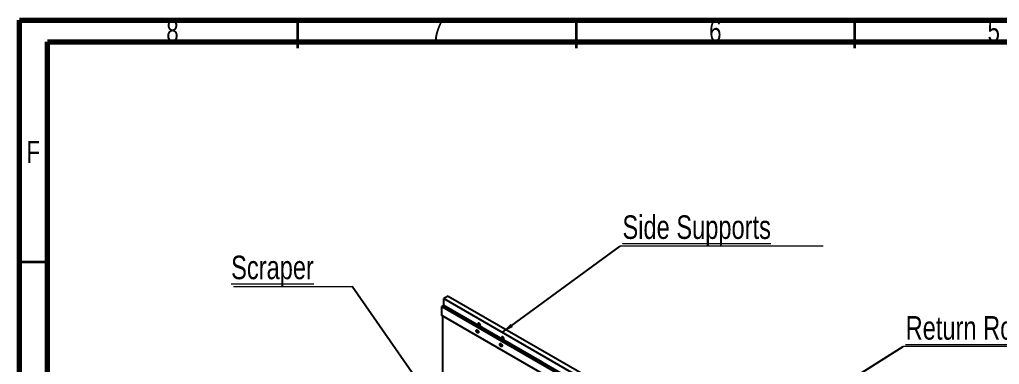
# Model space of a CAD drawing. Header units: millimetres. Extents: x 41 to 1868, y -696 to 319.
# Drawn here: x 42.9 to 218.9, y 257.3 to 319.3 of the extents above; entities that cross this region are included whole.
import ezdxf

# ---------------------------------------------------------------- set-up
doc = ezdxf.new("R2010")
doc.units = ezdxf.units.MM
doc.styles.add('SLDTEXTSTYLE0', font='TXT', dxfattribs={"width": 0.75})
doc.dimstyles.new('SLDDIMSTYLE0', dxfattribs={"dimtxt": 2.5, "dimasz": 2.116667, "dimexe": 0, "dimexo": 0.625, "dimgap": 0, "dimtad": 1, "dimdec": 0, "dimrnd": 1e-09, "dimtxsty": 'Standard', "dimsah": 1, "dimcen": 2.5, "dimazin": 3, "dimtfac": 2.116667, "dimtdec": 0, "dimtmove": 0, "dimatfit": 3, "dimfrac": 2})

# ---------------------------------------------------------------- blocks, each defined once
blk = doc.blocks.new('SW_NOTE_0_3')
at = {"color": 0, "linetype": 'Continuous', "lineweight": 0}
blk.add_line((36.44, 0), (0, 0), dxfattribs=at)
at = {"color": 0, "linetype": 'Continuous', "lineweight": 0, "insert": (0.41, 5.55), "char_height": 4.2333, "attachment_point": 1, "style": 'SLDTEXTSTYLE0'}
blk.add_mtext('\\LSide Supports', dxfattribs=at)
blk = doc.blocks.new('SW_NOTE_0_5')
at = {"color": 0, "linetype": 'Continuous', "lineweight": 0}
blk.add_line((-21.33, 0), (0, 0), dxfattribs=at)
at = {"color": 0, "linetype": 'Continuous', "lineweight": 0, "insert": (-21.75, 5.57), "char_height": 4.233, "attachment_point": 1, "style": 'SLDTEXTSTYLE0'}
blk.add_mtext('\\LScraper', dxfattribs=at)
blk = doc.blocks.new('SW_NOTE_0_7')
at = {"color": 0, "linetype": 'Continuous', "lineweight": 0}
blk.add_line((43.45, 0), (0, 0), dxfattribs=at)
at = {"color": 0, "linetype": 'Continuous', "lineweight": 0, "insert": (0.42, 5.48), "char_height": 4.2333, "attachment_point": 1, "style": 'SLDTEXTSTYLE0'}
blk.add_mtext('\\LReturn Roller Set', dxfattribs=at)

msp = doc.modelspace()

# ---------------------------------------------------------------- linework, layer by layer
at = {"color": 7, "linetype": 'Continuous', "lineweight": 70}
for p, q in [((42.8852, 32.1941), (42.8852, 319.1941)), ((42.8852, 319.1941), (442.8852, 319.1941)), ((47.8852, 38.3277), (47.8852, 315.3277)), ((47.8852, 315.3277), (437.2876, 315.3277))]:
    msp.add_line(p, q, dxfattribs=at)
at = {"color": 7, "linetype": 'Continuous', "lineweight": 35}
for p, q in [((92.8852, 314.1941), (92.8852, 319.1941)), ((142.8852, 314.1941), (142.8852, 319.1941)), ((192.8852, 314.1941), (192.8852, 319.1941)), ((47.8852, 275.6941), (42.8852, 275.6941))]:
    msp.add_line(p, q, dxfattribs=at)
at = {"color": 7, "linetype": 'Continuous', "lineweight": 25}
for p, q in [((119.8755, 269.6242), (119.0623, 269.1547)), ((119.8755, 269.6242), (314.6834, 157.1639)), ((118.8502, 267.8074), (118.7441, 267.7462)), ((118.7441, 266.1131), (118.7441, 267.7462)), ((118.7441, 267.7462), (313.5521, 155.286)), ((118.8502, 267.8074), (119.0623, 267.9299)), ((118.8502, 267.8074), (313.6581, 155.3472)), ((136.5279, 257.6023), (118.8502, 267.8074)), ((119.0623, 269.1547), (313.8703, 156.6945)), ((119.0623, 267.9299), (119.0623, 269.1547)), ((136.74, 257.7248), (119.0623, 267.9299)), ((313.5521, 153.6529), (118.7441, 266.1131)), ((118.8502, 266.0519), (118.8502, 255.5593)), ((125.2142, 264.5827), (125.3202, 264.6439)), ((125.2142, 264.5827), (125.2142, 264.3785)), ((125.3202, 264.6439), (125.3202, 264.3173)), ((125.6384, 264.1336), (125.6384, 264.3377)), ((129.4568, 262.1334), (129.5629, 262.1947)), ((129.4568, 262.1334), (129.4568, 261.9293)), ((129.5629, 262.1947), (129.5629, 261.8681)), ((129.8811, 261.6844), (129.8811, 261.8885)), ((136.5279, 257.6023), (136.74, 257.7248)), ((136.5279, 257.6023), (295.9805, 165.5523)), ((136.74, 257.7248), (296.1926, 165.6748))]:
    msp.add_line(p, q, dxfattribs=at)
at = {"color": 7, "linetype": 'Continuous', "lineweight": 25, "flags": 128}
for points in [[(125.6384, 264.3377), (125.6312, 264.4053), (125.61, 264.4766), (125.5763, 264.5468), (125.5324, 264.6111), (125.4812, 264.6651), (125.4263, 264.7052), (125.3714, 264.7285), (125.3202, 264.7336), (125.2763, 264.72), (125.2426, 264.6887), (125.2214, 264.6419), (125.2142, 264.5827)], [(125.339, 264.7339), (125.3275, 264.7031), (125.3202, 264.6439)], [(124.896, 263.3783), (124.9026, 263.4354), (124.9222, 263.4812), (124.9535, 263.5128), (124.9944, 263.5283), (125.0426, 263.5267), (125.0948, 263.508), (125.1479, 263.4735), (125.1984, 263.4253), (125.2433, 263.3665), (125.2797, 263.3007), (125.3053, 263.2322), (125.3186, 263.165), (125.3186, 263.1036), (125.3053, 263.0518), (125.2797, 263.0128), (125.2433, 262.989), (125.1984, 262.982), (125.1479, 262.9923), (125.0948, 263.019), (125.0426, 263.0607), (124.9944, 263.1146), (124.9535, 263.1774), (124.9222, 263.2451), (124.9026, 263.3135), (124.896, 263.3783)], [(125.002, 263.4395), (125.0087, 263.4966), (125.0208, 263.5295)], [(125.002, 263.4395), (125.0087, 263.4966), (125.0208, 263.5295)], [(125.3014, 263.0434), (125.2539, 263.0535), (125.2009, 263.0803), (125.1486, 263.1219), (125.1005, 263.1759), (125.0595, 263.2386), (125.0283, 263.3064), (125.0087, 263.3748), (125.002, 263.4395)], [(125.3014, 263.0434), (125.2539, 263.0535), (125.2009, 263.0803), (125.1486, 263.1219), (125.1005, 263.1759), (125.0595, 263.2386), (125.0283, 263.3064), (125.0087, 263.3748), (125.002, 263.4395)], [(129.8811, 261.8885), (129.8739, 261.9561), (129.8527, 262.0274), (129.8189, 262.0976), (129.775, 262.1619), (129.7239, 262.2159), (129.6689, 262.2559), (129.614, 262.2793), (129.5629, 262.2844), (129.5189, 262.2708), (129.4852, 262.2395), (129.464, 262.1927), (129.4568, 262.1334)], [(129.5817, 262.2846), (129.5701, 262.2539), (129.5629, 262.1947)], [(129.1386, 260.9291), (129.1453, 260.9861), (129.1649, 261.0319), (129.1961, 261.0636), (129.2371, 261.0791), (129.2852, 261.0774), (129.3374, 261.0588), (129.3905, 261.0243), (129.4411, 260.9761), (129.486, 260.9173), (129.5224, 260.8515), (129.548, 260.7829), (129.5612, 260.7158), (129.5612, 260.6544), (129.548, 260.6026), (129.5224, 260.5636), (129.486, 260.5398), (129.4411, 260.5328), (129.3905, 260.543), (129.3374, 260.5698), (129.2852, 260.6115), (129.2371, 260.6654), (129.1961, 260.7282), (129.1649, 260.7959), (129.1453, 260.8643), (129.1386, 260.9291)], [(129.2447, 260.9903), (129.2513, 261.0474), (129.2635, 261.0803)], [(129.2447, 260.9903), (129.2513, 261.0474), (129.2635, 261.0803)], [(129.5441, 260.5942), (129.4966, 260.6043), (129.4435, 260.6311), (129.3913, 260.6727), (129.3432, 260.7266), (129.3022, 260.7894), (129.2709, 260.8571), (129.2513, 260.9255), (129.2447, 260.9903)], [(129.5441, 260.5942), (129.4966, 260.6043), (129.4435, 260.6311), (129.3913, 260.6727), (129.3432, 260.7266), (129.3022, 260.7894), (129.2709, 260.8571), (129.2513, 260.9255), (129.2447, 260.9903)]]:
    msp.add_lwpolyline(points, dxfattribs=at)

# ---------------------------------------------------------------- block references
at = {"color": 7, "linetype": 'Continuous', "lineweight": 0}
for name, p in [('SW_NOTE_0_3', (150.7508, 278.5715)), ('SW_NOTE_0_5', (102.6255, 271.3076)), ('SW_NOTE_0_7', (201.5982, 260.5327))]:
    msp.add_blockref(name, p, dxfattribs=at)

# ---------------------------------------------------------------- texts
at = {"color": 7, "linetype": 'Continuous', "lineweight": 0, "char_height": 3.9688, "attachment_point": 2, "style": 'SLDTEXTSTYLE0'}
for s, insert in [('8', (70.3452, 319.2543)), ('7', (117.8452, 319.2543)), ('6', (167.8452, 319.2543)), ('5', (217.8452, 319.2543)), ('F', (45.3429, 297.5043))]:
    msp.add_mtext(s, dxfattribs=dict(at, insert=insert))

# ---------------------------------------------------------------- leaders
at = {"color": 7, "linetype": 'Continuous', "lineweight": 0}
for points in [[(129.5684, 263.0897), (150.7508, 278.5715)], [(117.489, 249.9186), (102.6255, 271.3076)], [(153.7125, 230.5373), (201.5982, 260.5327)]]:
    msp.add_leader(points, dimstyle='SLDDIMSTYLE0', dxfattribs=at)

doc.saveas('drawing.dxf')
